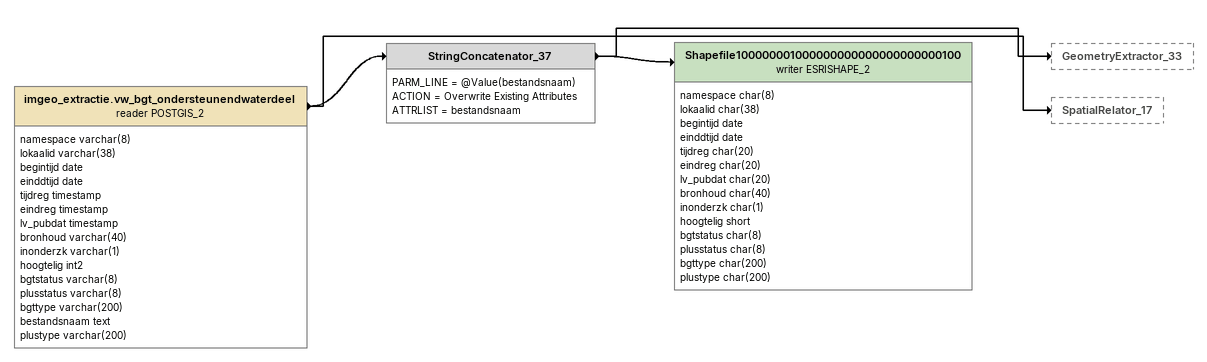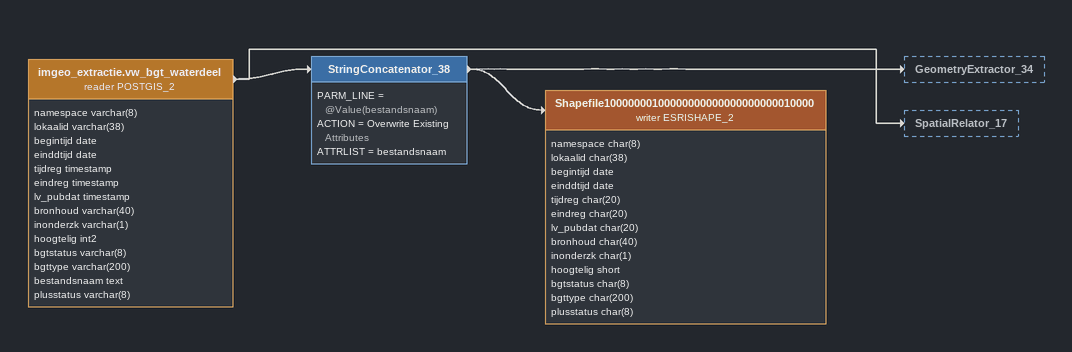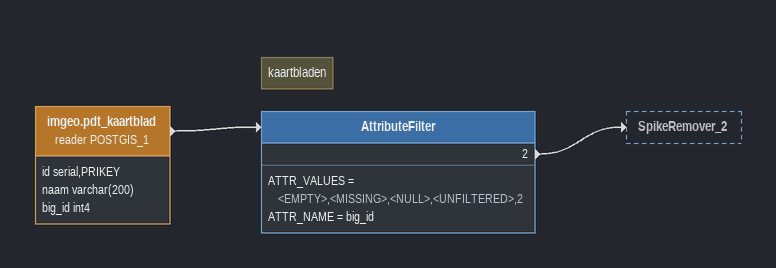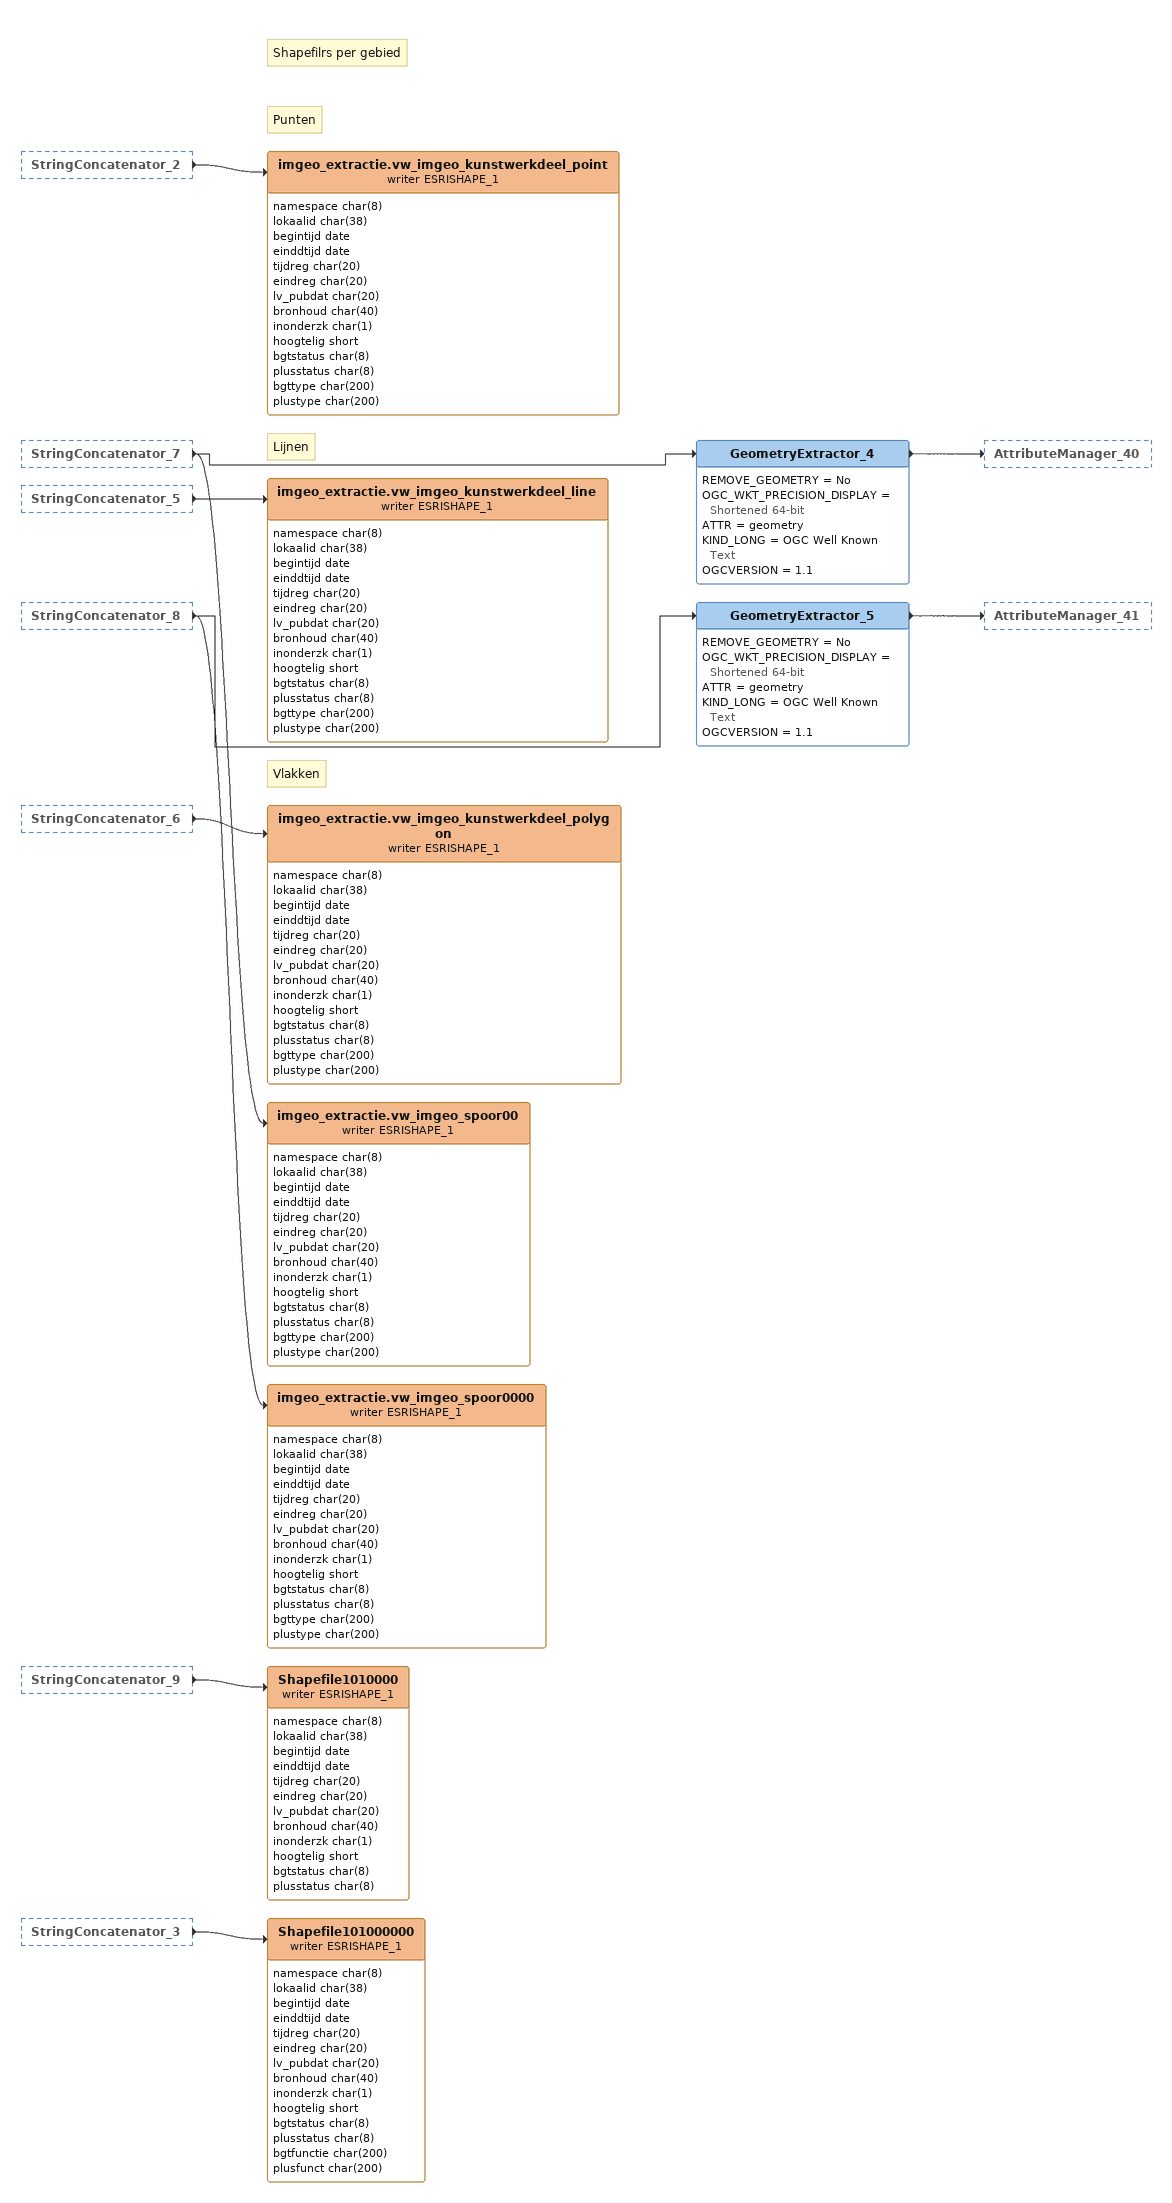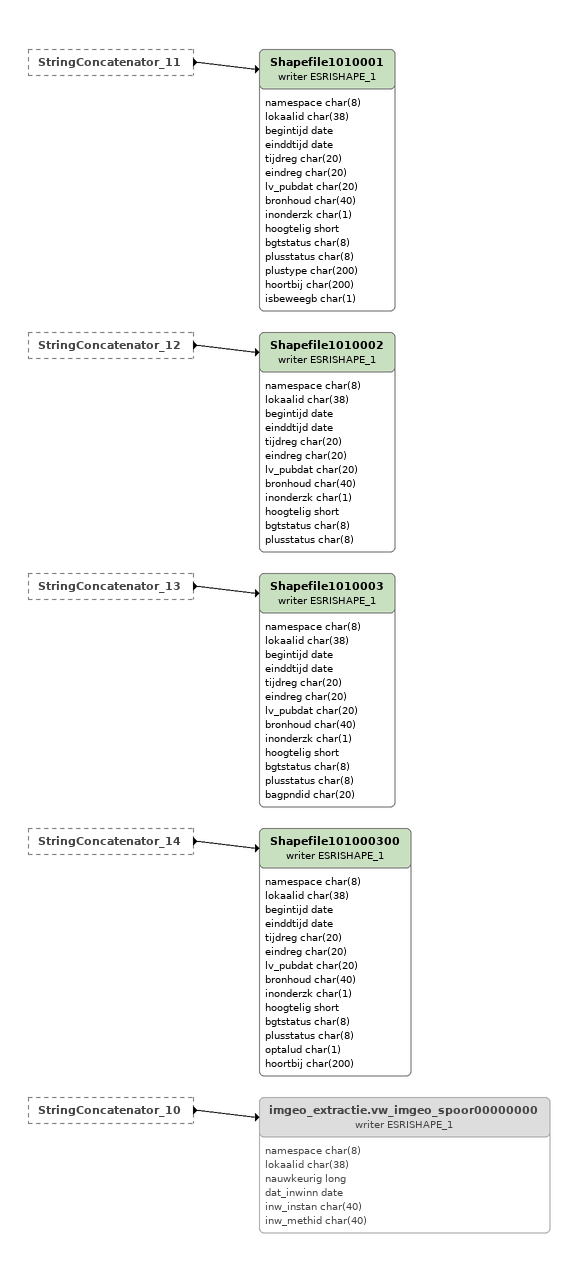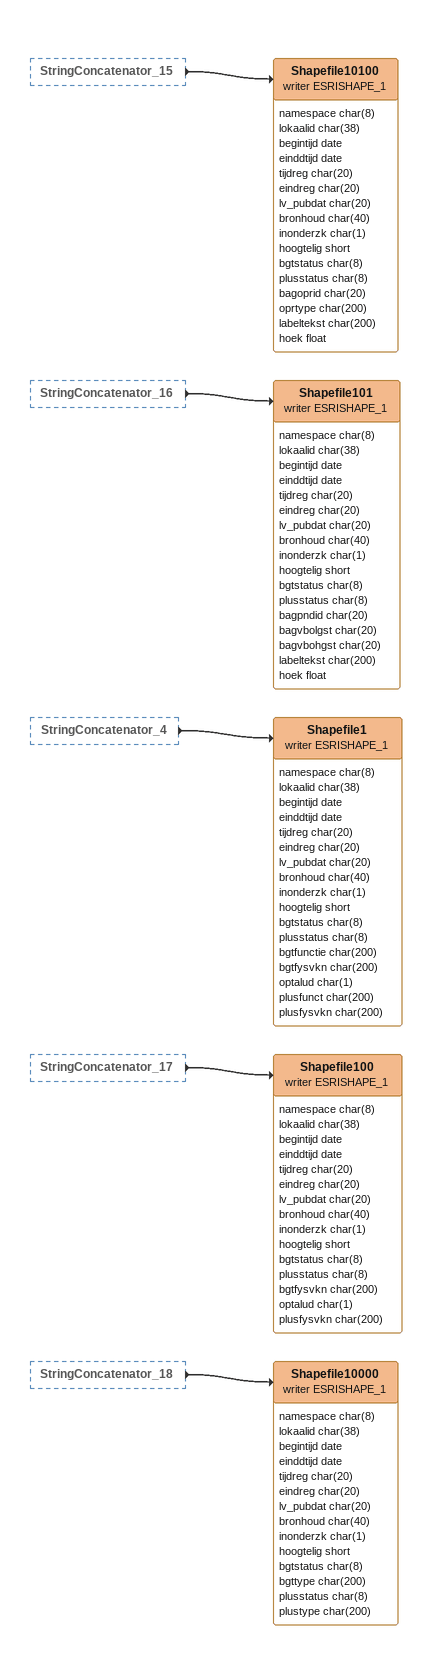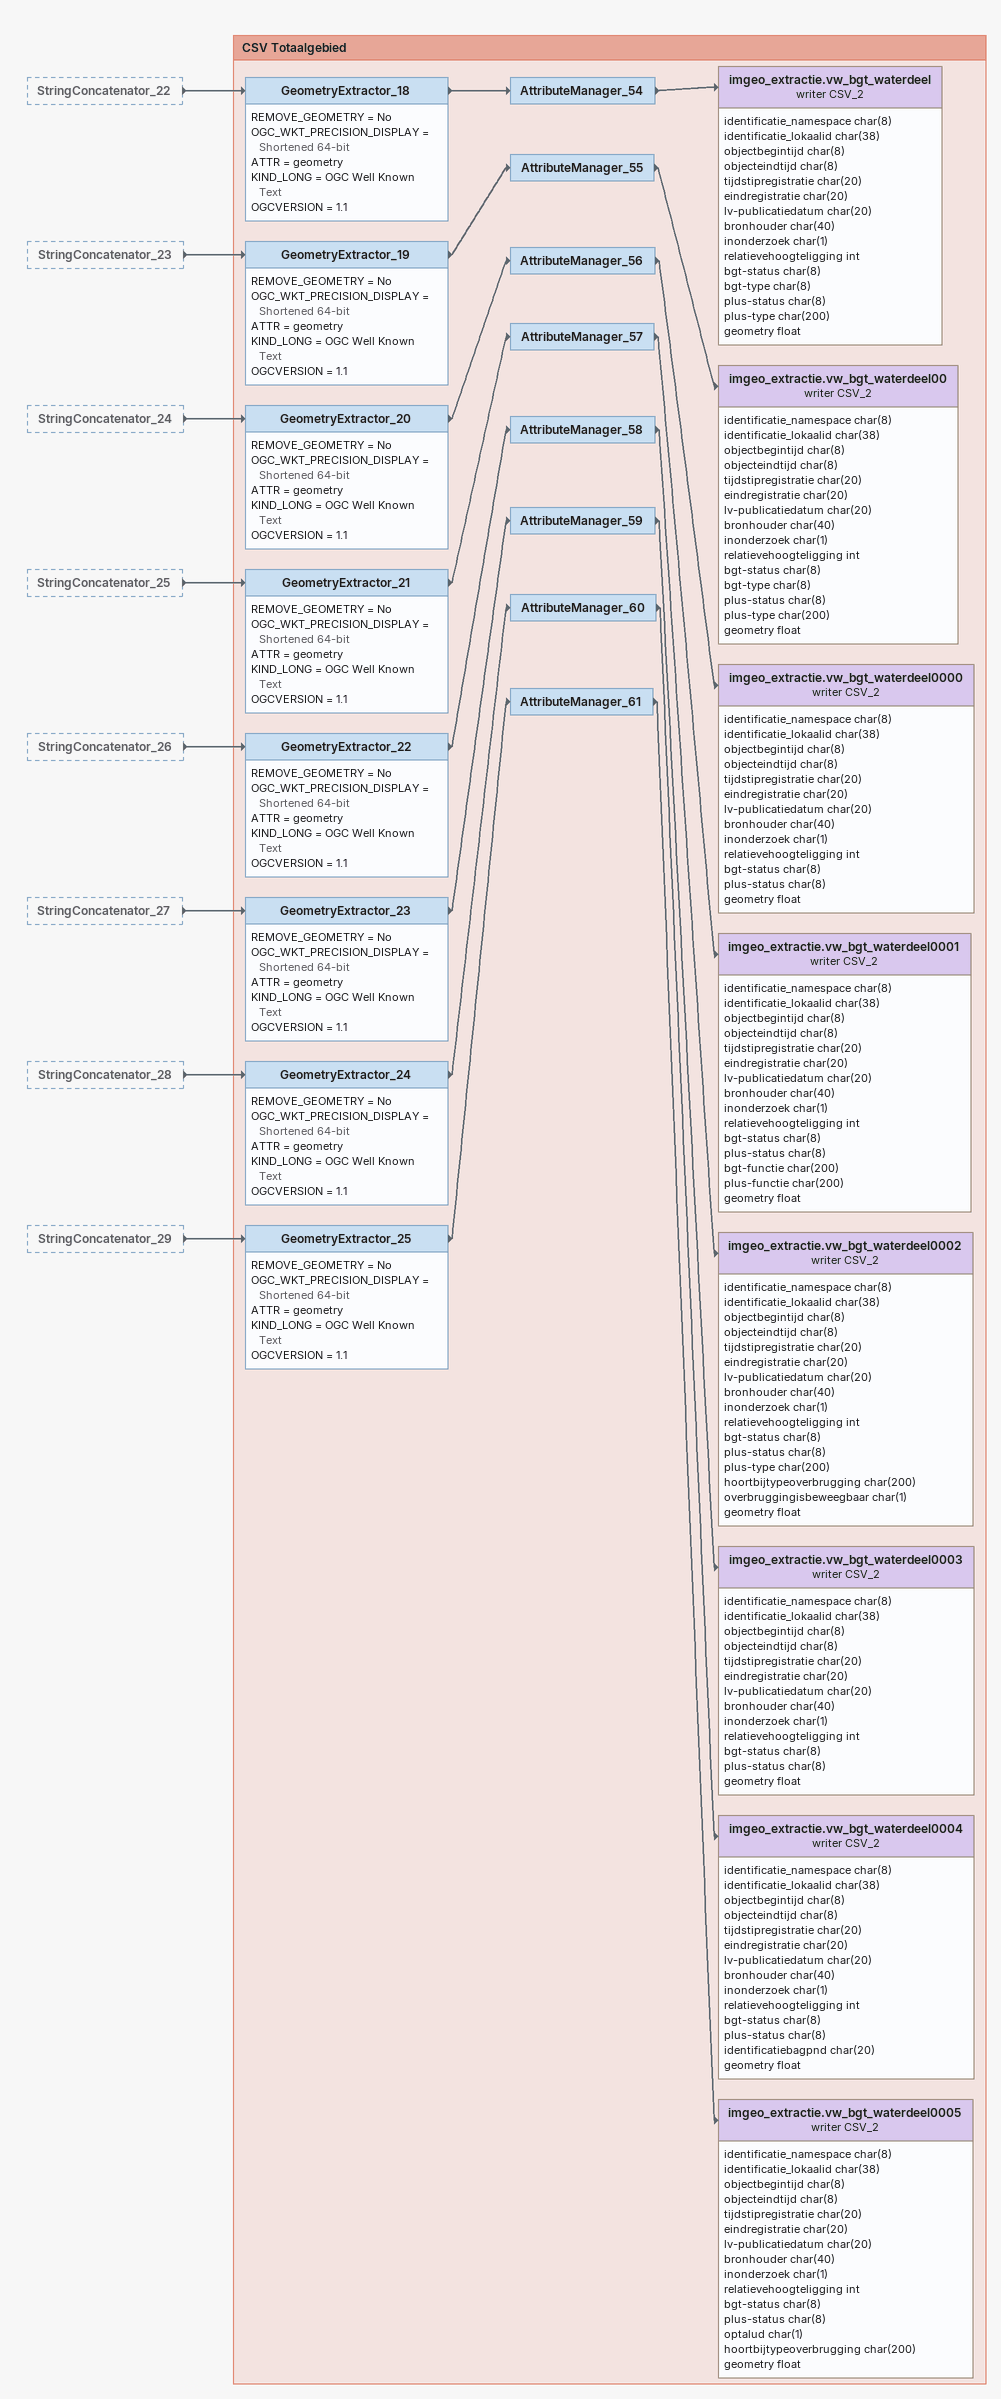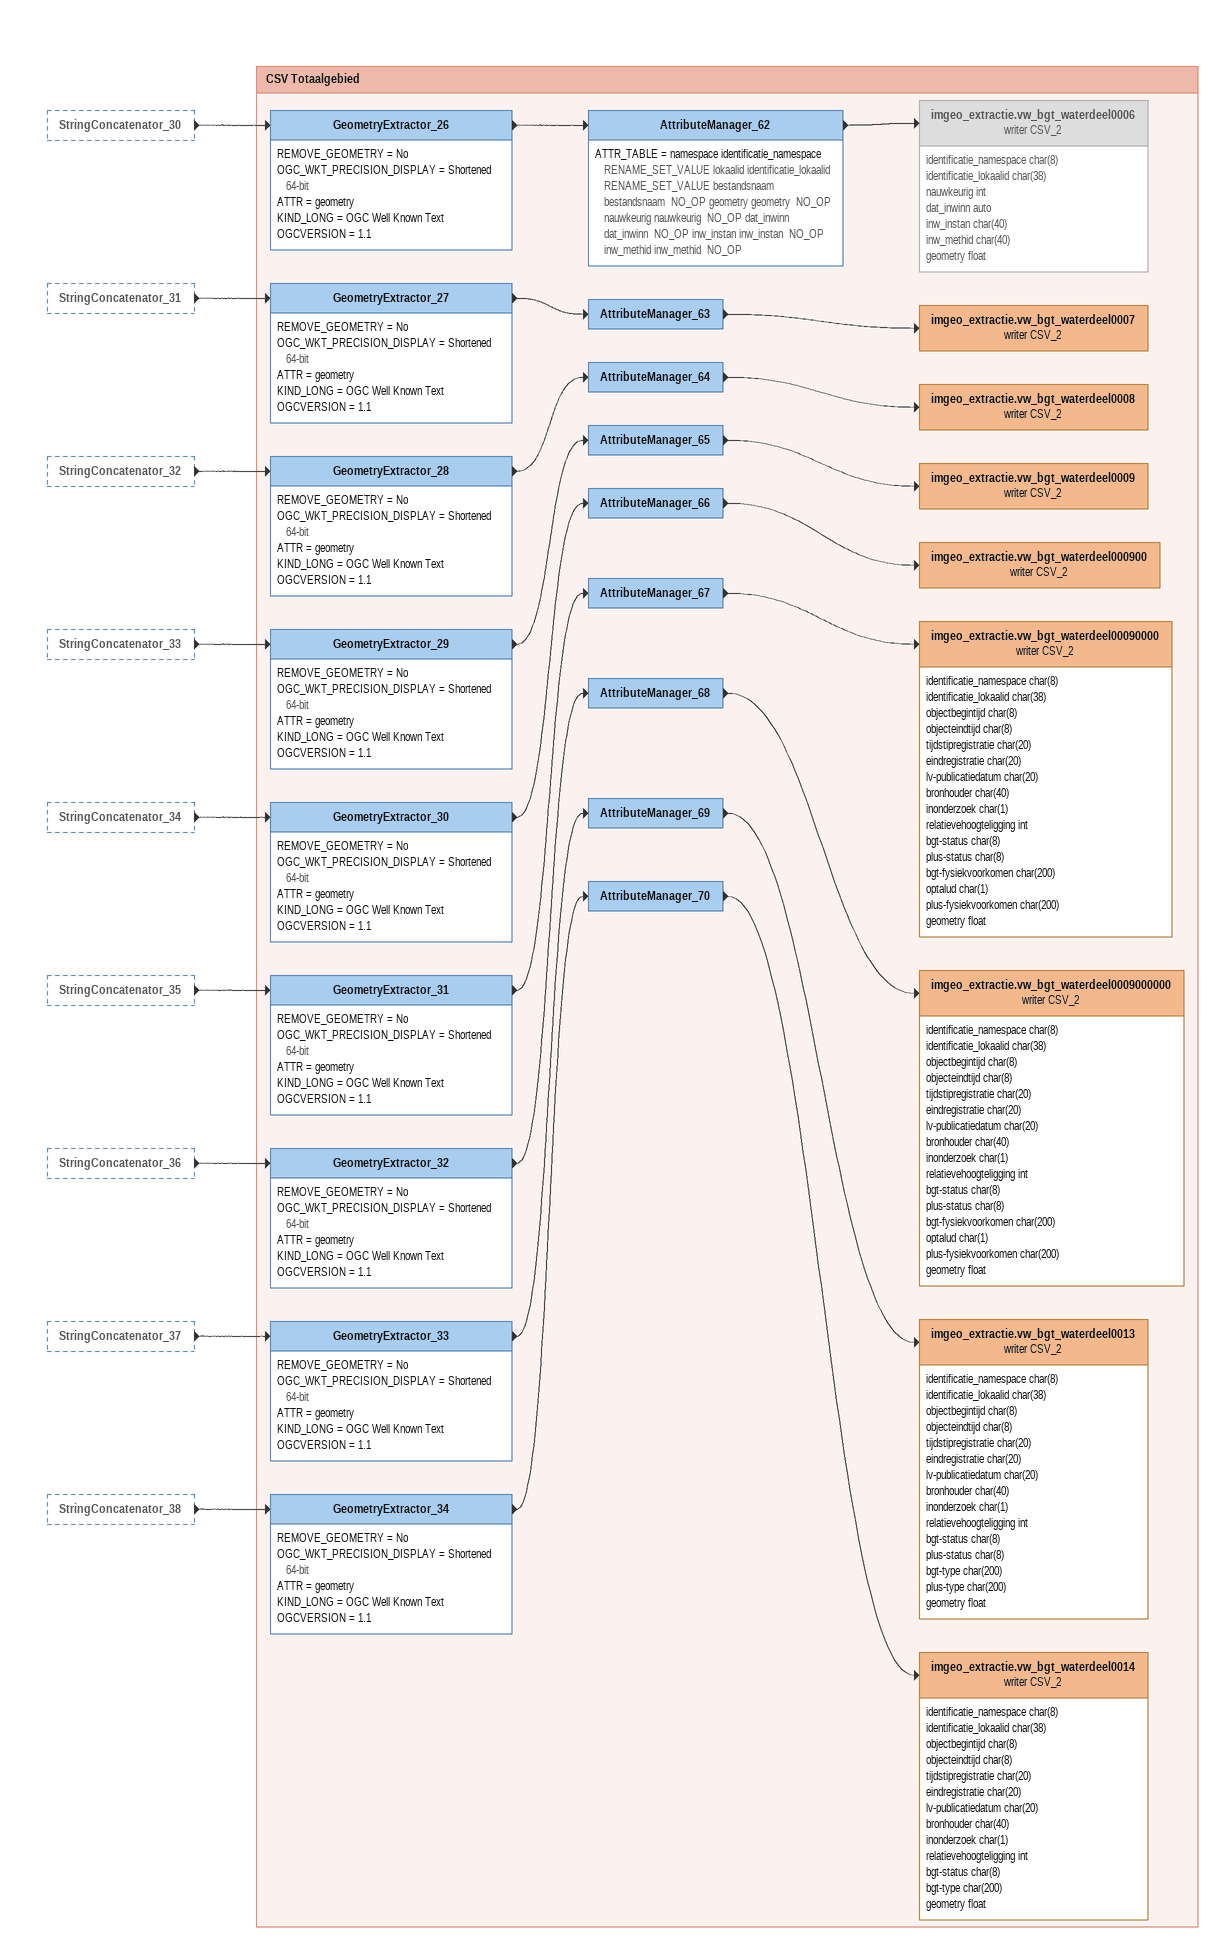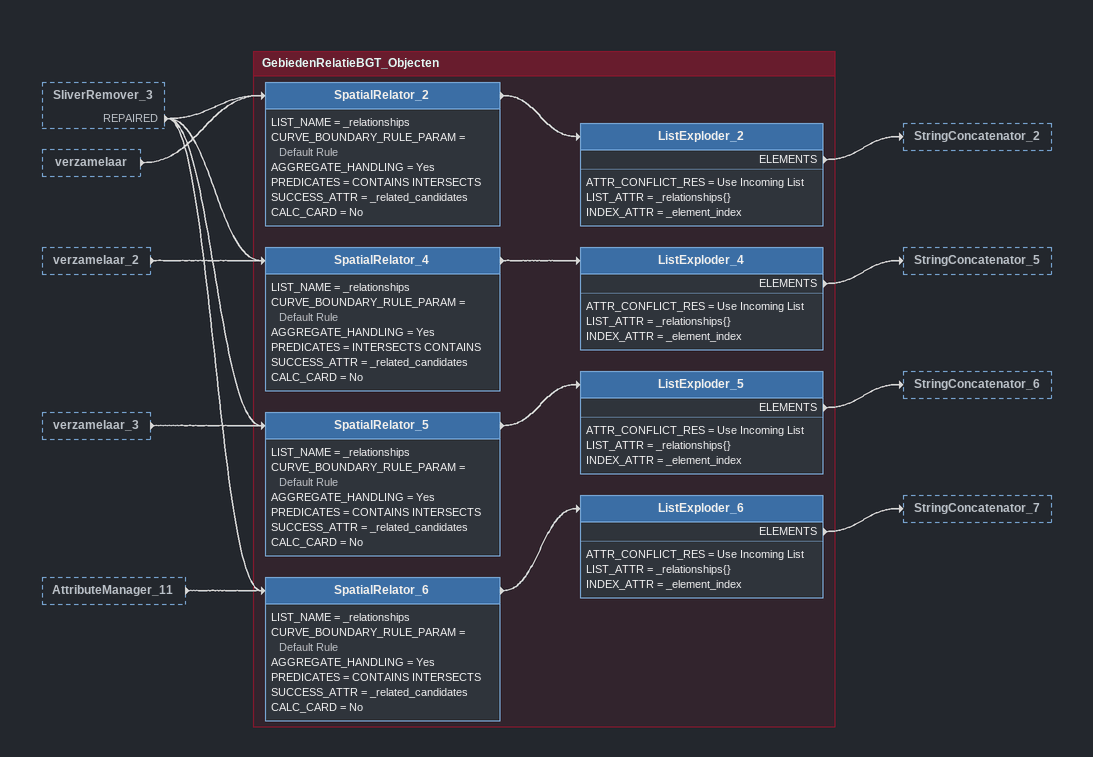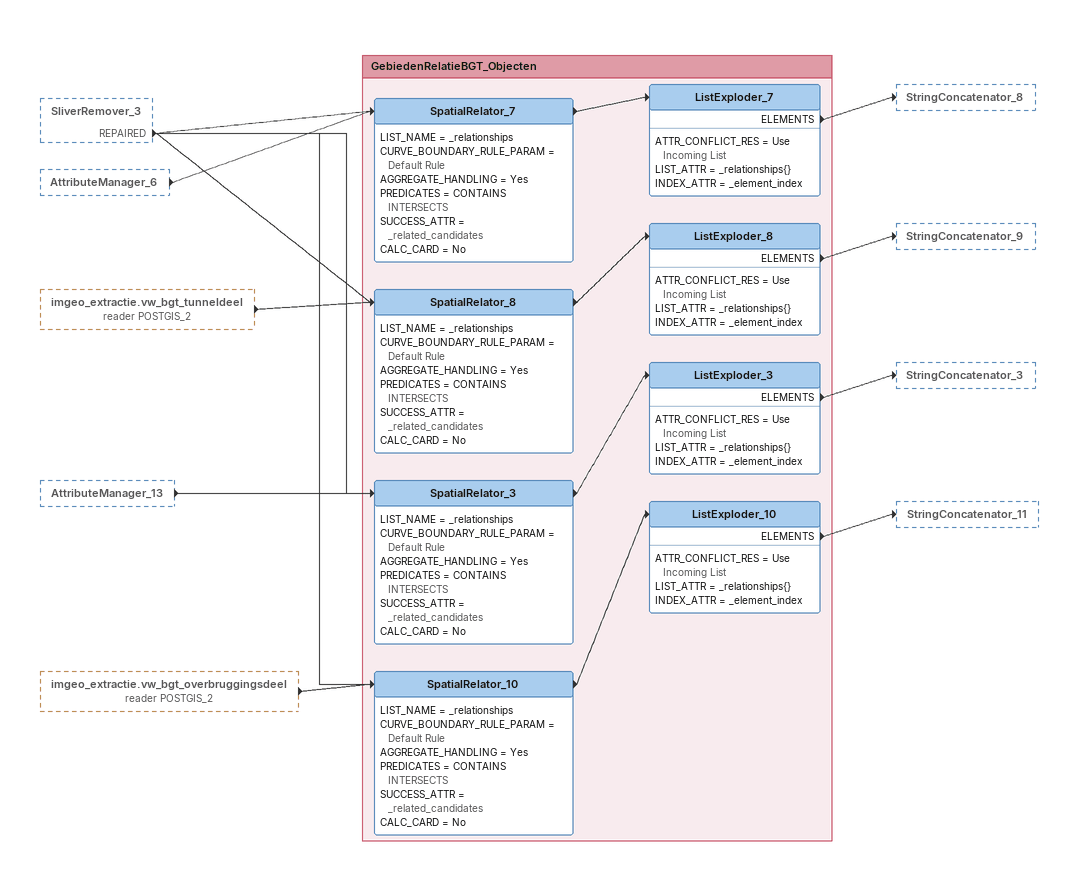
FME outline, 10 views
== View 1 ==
imgeo_extractie.vw_bgt_ondersteunendwaterdeel (reader POSTGIS_2)
    attributes: namespace varchar(8), lokaalid varchar(38), begintijd date, einddtijd date, tijdreg timestamp, eindreg timestamp, lv_pubdat timestamp, bronhoud varchar(40), inonderzk varchar(1), hoogtelig int2, bgtstatus varchar(8), plusstatus varchar(8), bgttype varchar(200), bestandsnaam text, plustype varchar(200)
    -> StringConcatenator_37
    -> SpatialRelator_17
StringConcatenator_37
    PARM_LINE = @Value(bestandsnaam)
    ACTION = Overwrite Existing Attributes
    ATTRLIST = bestandsnaam
    -> Shapefile100000001000000000000000000000100 (writer ESRISHAPE_2)
    -> GeometryExtractor_33
Shapefile100000001000000000000000000000100 (writer ESRISHAPE_2)
    attributes: namespace char(8), lokaalid char(38), begintijd date, einddtijd date, tijdreg char(20), eindreg char(20), lv_pubdat char(20), bronhoud char(40), inonderzk char(1), hoogtelig short, bgtstatus char(8), plusstatus char(8), bgttype char(200), plustype char(200)

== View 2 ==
imgeo_extractie.vw_bgt_waterdeel (reader POSTGIS_2)
    attributes: namespace varchar(8), lokaalid varchar(38), begintijd date, einddtijd date, tijdreg timestamp, eindreg timestamp, lv_pubdat timestamp, bronhoud varchar(40), inonderzk varchar(1), hoogtelig int2, bgtstatus varchar(8), bgttype varchar(200), bestandsnaam text, plusstatus varchar(8)
    -> StringConcatenator_38
    -> SpatialRelator_17
StringConcatenator_38
    PARM_LINE = @Value(bestandsnaam)
    ACTION = Overwrite Existing Attributes
    ATTRLIST = bestandsnaam
    -> Shapefile10000000100000000000000000000010000 (writer ESRISHAPE_2)
    -> GeometryExtractor_34
Shapefile10000000100000000000000000000010000 (writer ESRISHAPE_2)
    attributes: namespace char(8), lokaalid char(38), begintijd date, einddtijd date, tijdreg char(20), eindreg char(20), lv_pubdat char(20), bronhoud char(40), inonderzk char(1), hoogtelig short, bgtstatus char(8), bgttype char(200), plusstatus char(8)

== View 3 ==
imgeo.pdt_kaartblad (reader POSTGIS_1)
    attributes: id serial,PRIKEY, naam varchar(200), big_id int4
    -> AttributeFilter
Note: kaartbladen
AttributeFilter
    ATTR_VALUES = <EMPTY>,<MISSING>,<NULL>,<UNFILTERED>,2
    ATTR_NAME = big_id
    2 -> SpikeRemover_2

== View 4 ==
StringConcatenator_2 [outside]
    -> imgeo_extractie.vw_imgeo_kunstwerkdeel_point (writer ESRISHAPE_1)
StringConcatenator_7 [outside]
    -> imgeo_extractie.vw_imgeo_spoor00 (writer ESRISHAPE_1)
    -> GeometryExtractor_4
StringConcatenator_5 [outside]
    -> imgeo_extractie.vw_imgeo_kunstwerkdeel_line (writer ESRISHAPE_1)
StringConcatenator_8 [outside]
    -> imgeo_extractie.vw_imgeo_spoor0000 (writer ESRISHAPE_1)
    -> GeometryExtractor_5
StringConcatenator_6 [outside]
    -> imgeo_extractie.vw_imgeo_kunstwerkdeel_polygon (writer ESRISHAPE_1)
StringConcatenator_9 [outside]
    -> Shapefile1010000 (writer ESRISHAPE_1)
StringConcatenator_3 [outside]
    -> Shapefile101000000 (writer ESRISHAPE_1)
Note: Shapefilrs per gebied
Note: Punten
imgeo_extractie.vw_imgeo_kunstwerkdeel_point (writer ESRISHAPE_1)
    attributes: namespace char(8), lokaalid char(38), begintijd date, einddtijd date, tijdreg char(20), eindreg char(20), lv_pubdat char(20), bronhoud char(40), inonderzk char(1), hoogtelig short, bgtstatus char(8), plusstatus char(8), bgttype char(200), plustype char(200)
Note: Lijnen
imgeo_extractie.vw_imgeo_kunstwerkdeel_line (writer ESRISHAPE_1)
    attributes: namespace char(8), lokaalid char(38), begintijd date, einddtijd date, tijdreg char(20), eindreg char(20), lv_pubdat char(20), bronhoud char(40), inonderzk char(1), hoogtelig short, bgtstatus char(8), plusstatus char(8), bgttype char(200), plustype char(200)
Note: Vlakken
imgeo_extractie.vw_imgeo_kunstwerkdeel_polygon (writer ESRISHAPE_1)
    attributes: namespace char(8), lokaalid char(38), begintijd date, einddtijd date, tijdreg char(20), eindreg char(20), lv_pubdat char(20), bronhoud char(40), inonderzk char(1), hoogtelig short, bgtstatus char(8), plusstatus char(8), bgttype char(200), plustype char(200)
GeometryExtractor_4
    REMOVE_GEOMETRY = No
    OGC_WKT_PRECISION_DISPLAY = Shortened 64-bit
    ATTR = geometry
    KIND_LONG = OGC Well Known Text
    OGCVERSION = 1.1
    -> AttributeManager_40
imgeo_extractie.vw_imgeo_spoor00 (writer ESRISHAPE_1)
    attributes: namespace char(8), lokaalid char(38), begintijd date, einddtijd date, tijdreg char(20), eindreg char(20), lv_pubdat char(20), bronhoud char(40), inonderzk char(1), hoogtelig short, bgtstatus char(8), plusstatus char(8), bgttype char(200), plustype char(200)
GeometryExtractor_5
    REMOVE_GEOMETRY = No
    OGC_WKT_PRECISION_DISPLAY = Shortened 64-bit
    ATTR = geometry
    KIND_LONG = OGC Well Known Text
    OGCVERSION = 1.1
    -> AttributeManager_41
imgeo_extractie.vw_imgeo_spoor0000 (writer ESRISHAPE_1)
    attributes: namespace char(8), lokaalid char(38), begintijd date, einddtijd date, tijdreg char(20), eindreg char(20), lv_pubdat char(20), bronhoud char(40), inonderzk char(1), hoogtelig short, bgtstatus char(8), plusstatus char(8), bgttype char(200), plustype char(200)
Shapefile1010000 (writer ESRISHAPE_1)
    attributes: namespace char(8), lokaalid char(38), begintijd date, einddtijd date, tijdreg char(20), eindreg char(20), lv_pubdat char(20), bronhoud char(40), inonderzk char(1), hoogtelig short, bgtstatus char(8), plusstatus char(8)
Shapefile101000000 (writer ESRISHAPE_1)
    attributes: namespace char(8), lokaalid char(38), begintijd date, einddtijd date, tijdreg char(20), eindreg char(20), lv_pubdat char(20), bronhoud char(40), inonderzk char(1), hoogtelig short, bgtstatus char(8), plusstatus char(8), bgtfunctie char(200), plusfunct char(200)

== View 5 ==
StringConcatenator_11 [outside]
    -> Shapefile1010001 (writer ESRISHAPE_1)
StringConcatenator_12 [outside]
    -> Shapefile1010002 (writer ESRISHAPE_1)
StringConcatenator_13 [outside]
    -> Shapefile1010003 (writer ESRISHAPE_1)
StringConcatenator_14 [outside]
    -> Shapefile101000300 (writer ESRISHAPE_1)
StringConcatenator_10 [outside]
    -> imgeo_extractie.vw_imgeo_spoor00000000 (writer ESRISHAPE_1)
Shapefile1010001 (writer ESRISHAPE_1)
    attributes: namespace char(8), lokaalid char(38), begintijd date, einddtijd date, tijdreg char(20), eindreg char(20), lv_pubdat char(20), bronhoud char(40), inonderzk char(1), hoogtelig short, bgtstatus char(8), plusstatus char(8), plustype char(200), hoortbij char(200), isbeweegb char(1)
Shapefile1010002 (writer ESRISHAPE_1)
    attributes: namespace char(8), lokaalid char(38), begintijd date, einddtijd date, tijdreg char(20), eindreg char(20), lv_pubdat char(20), bronhoud char(40), inonderzk char(1), hoogtelig short, bgtstatus char(8), plusstatus char(8)
Shapefile1010003 (writer ESRISHAPE_1)
    attributes: namespace char(8), lokaalid char(38), begintijd date, einddtijd date, tijdreg char(20), eindreg char(20), lv_pubdat char(20), bronhoud char(40), inonderzk char(1), hoogtelig short, bgtstatus char(8), plusstatus char(8), bagpndid char(20)
Shapefile101000300 (writer ESRISHAPE_1)
    attributes: namespace char(8), lokaalid char(38), begintijd date, einddtijd date, tijdreg char(20), eindreg char(20), lv_pubdat char(20), bronhoud char(40), inonderzk char(1), hoogtelig short, bgtstatus char(8), plusstatus char(8), optalud char(1), hoortbij char(200)
imgeo_extractie.vw_imgeo_spoor00000000 (writer ESRISHAPE_1) [off]
    attributes: namespace char(8), lokaalid char(38), nauwkeurig long, dat_inwinn date, inw_instan char(40), inw_methid char(40)

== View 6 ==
StringConcatenator_15 [outside]
    -> Shapefile10100 (writer ESRISHAPE_1)
StringConcatenator_16 [outside]
    -> Shapefile101 (writer ESRISHAPE_1)
StringConcatenator_4 [outside]
    -> Shapefile1 (writer ESRISHAPE_1)
StringConcatenator_17 [outside]
    -> Shapefile100 (writer ESRISHAPE_1)
StringConcatenator_18 [outside]
    -> Shapefile10000 (writer ESRISHAPE_1)
Shapefile10100 (writer ESRISHAPE_1)
    attributes: namespace char(8), lokaalid char(38), begintijd date, einddtijd date, tijdreg char(20), eindreg char(20), lv_pubdat char(20), bronhoud char(40), inonderzk char(1), hoogtelig short, bgtstatus char(8), plusstatus char(8), bagoprid char(20), oprtype char(200), labeltekst char(200), hoek float
Shapefile101 (writer ESRISHAPE_1)
    attributes: namespace char(8), lokaalid char(38), begintijd date, einddtijd date, tijdreg char(20), eindreg char(20), lv_pubdat char(20), bronhoud char(40), inonderzk char(1), hoogtelig short, bgtstatus char(8), plusstatus char(8), bagpndid char(20), bagvbolgst char(20), bagvbohgst char(20), labeltekst char(200), hoek float
Shapefile1 (writer ESRISHAPE_1)
    attributes: namespace char(8), lokaalid char(38), begintijd date, einddtijd date, tijdreg char(20), eindreg char(20), lv_pubdat char(20), bronhoud char(40), inonderzk char(1), hoogtelig short, bgtstatus char(8), plusstatus char(8), bgtfunctie char(200), bgtfysvkn char(200), optalud char(1), plusfunct char(200), plusfysvkn char(200)
Shapefile100 (writer ESRISHAPE_1)
    attributes: namespace char(8), lokaalid char(38), begintijd date, einddtijd date, tijdreg char(20), eindreg char(20), lv_pubdat char(20), bronhoud char(40), inonderzk char(1), hoogtelig short, bgtstatus char(8), plusstatus char(8), bgtfysvkn char(200), optalud char(1), plusfysvkn char(200)
Shapefile10000 (writer ESRISHAPE_1)
    attributes: namespace char(8), lokaalid char(38), begintijd date, einddtijd date, tijdreg char(20), eindreg char(20), lv_pubdat char(20), bronhoud char(40), inonderzk char(1), hoogtelig short, bgtstatus char(8), bgttype char(200), plusstatus char(8), plustype char(200)

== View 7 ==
StringConcatenator_22 [outside]
    -> GeometryExtractor_18
StringConcatenator_23 [outside]
    -> GeometryExtractor_19
StringConcatenator_24 [outside]
    -> GeometryExtractor_20
StringConcatenator_25 [outside]
    -> GeometryExtractor_21
StringConcatenator_26 [outside]
    -> GeometryExtractor_22
StringConcatenator_27 [outside]
    -> GeometryExtractor_23
StringConcatenator_28 [outside]
    -> GeometryExtractor_24
StringConcatenator_29 [outside]
    -> GeometryExtractor_25

Bookmark: CSV Totaalgebied
GeometryExtractor_18
    REMOVE_GEOMETRY = No
    OGC_WKT_PRECISION_DISPLAY = Shortened 64-bit
    ATTR = geometry
    KIND_LONG = OGC Well Known Text
    OGCVERSION = 1.1
    -> AttributeManager_54
AttributeManager_54
    -> imgeo_extractie.vw_bgt_waterdeel (writer CSV_2)
imgeo_extractie.vw_bgt_waterdeel (writer CSV_2)
    attributes: identificatie_namespace char(8), identificatie_lokaalid char(38), objectbegintijd char(8), objecteindtijd char(8), tijdstipregistratie char(20), eindregistratie char(20), lv-publicatiedatum char(20), bronhouder char(40), inonderzoek char(1), relatievehoogteligging int, bgt-status char(8), bgt-type char(8), plus-status char(8), plus-type char(200), geometry float
GeometryExtractor_19
    REMOVE_GEOMETRY = No
    OGC_WKT_PRECISION_DISPLAY = Shortened 64-bit
    ATTR = geometry
    KIND_LONG = OGC Well Known Text
    OGCVERSION = 1.1
    -> AttributeManager_55
AttributeManager_55
    -> imgeo_extractie.vw_bgt_waterdeel00 (writer CSV_2)
imgeo_extractie.vw_bgt_waterdeel00 (writer CSV_2)
    attributes: identificatie_namespace char(8), identificatie_lokaalid char(38), objectbegintijd char(8), objecteindtijd char(8), tijdstipregistratie char(20), eindregistratie char(20), lv-publicatiedatum char(20), bronhouder char(40), inonderzoek char(1), relatievehoogteligging int, bgt-status char(8), bgt-type char(8), plus-status char(8), plus-type char(200), geometry float
GeometryExtractor_20
    REMOVE_GEOMETRY = No
    OGC_WKT_PRECISION_DISPLAY = Shortened 64-bit
    ATTR = geometry
    KIND_LONG = OGC Well Known Text
    OGCVERSION = 1.1
    -> AttributeManager_56
AttributeManager_56
    -> imgeo_extractie.vw_bgt_waterdeel0000 (writer CSV_2)
imgeo_extractie.vw_bgt_waterdeel0000 (writer CSV_2)
    attributes: identificatie_namespace char(8), identificatie_lokaalid char(38), objectbegintijd char(8), objecteindtijd char(8), tijdstipregistratie char(20), eindregistratie char(20), lv-publicatiedatum char(20), bronhouder char(40), inonderzoek char(1), relatievehoogteligging int, bgt-status char(8), plus-status char(8), geometry float
GeometryExtractor_21
    REMOVE_GEOMETRY = No
    OGC_WKT_PRECISION_DISPLAY = Shortened 64-bit
    ATTR = geometry
    KIND_LONG = OGC Well Known Text
    OGCVERSION = 1.1
    -> AttributeManager_57
AttributeManager_57
    -> imgeo_extractie.vw_bgt_waterdeel0001 (writer CSV_2)
imgeo_extractie.vw_bgt_waterdeel0001 (writer CSV_2)
    attributes: identificatie_namespace char(8), identificatie_lokaalid char(38), objectbegintijd char(8), objecteindtijd char(8), tijdstipregistratie char(20), eindregistratie char(20), lv-publicatiedatum char(20), bronhouder char(40), inonderzoek char(1), relatievehoogteligging int, bgt-status char(8), plus-status char(8), bgt-functie char(200), plus-functie char(200), geometry float
GeometryExtractor_22
    REMOVE_GEOMETRY = No
    OGC_WKT_PRECISION_DISPLAY = Shortened 64-bit
    ATTR = geometry
    KIND_LONG = OGC Well Known Text
    OGCVERSION = 1.1
    -> AttributeManager_58
AttributeManager_58
    -> imgeo_extractie.vw_bgt_waterdeel0002 (writer CSV_2)
imgeo_extractie.vw_bgt_waterdeel0002 (writer CSV_2)
    attributes: identificatie_namespace char(8), identificatie_lokaalid char(38), objectbegintijd char(8), objecteindtijd char(8), tijdstipregistratie char(20), eindregistratie char(20), lv-publicatiedatum char(20), bronhouder char(40), inonderzoek char(1), relatievehoogteligging int, bgt-status char(8), plus-status char(8), plus-type char(200), hoortbijtypeoverbrugging char(200), overbruggingisbeweegbaar char(1), geometry float
GeometryExtractor_23
    REMOVE_GEOMETRY = No
    OGC_WKT_PRECISION_DISPLAY = Shortened 64-bit
    ATTR = geometry
    KIND_LONG = OGC Well Known Text
    OGCVERSION = 1.1
    -> AttributeManager_59
AttributeManager_59
    -> imgeo_extractie.vw_bgt_waterdeel0003 (writer CSV_2)
imgeo_extractie.vw_bgt_waterdeel0003 (writer CSV_2)
    attributes: identificatie_namespace char(8), identificatie_lokaalid char(38), objectbegintijd char(8), objecteindtijd char(8), tijdstipregistratie char(20), eindregistratie char(20), lv-publicatiedatum char(20), bronhouder char(40), inonderzoek char(1), relatievehoogteligging int, bgt-status char(8), plus-status char(8), geometry float
GeometryExtractor_24
    REMOVE_GEOMETRY = No
    OGC_WKT_PRECISION_DISPLAY = Shortened 64-bit
    ATTR = geometry
    KIND_LONG = OGC Well Known Text
    OGCVERSION = 1.1
    -> AttributeManager_60
AttributeManager_60
    -> imgeo_extractie.vw_bgt_waterdeel0004 (writer CSV_2)
imgeo_extractie.vw_bgt_waterdeel0004 (writer CSV_2)
    attributes: identificatie_namespace char(8), identificatie_lokaalid char(38), objectbegintijd char(8), objecteindtijd char(8), tijdstipregistratie char(20), eindregistratie char(20), lv-publicatiedatum char(20), bronhouder char(40), inonderzoek char(1), relatievehoogteligging int, bgt-status char(8), plus-status char(8), identificatiebagpnd char(20), geometry float
GeometryExtractor_25
    REMOVE_GEOMETRY = No
    OGC_WKT_PRECISION_DISPLAY = Shortened 64-bit
    ATTR = geometry
    KIND_LONG = OGC Well Known Text
    OGCVERSION = 1.1
    -> AttributeManager_61
AttributeManager_61
    -> imgeo_extractie.vw_bgt_waterdeel0005 (writer CSV_2)
imgeo_extractie.vw_bgt_waterdeel0005 (writer CSV_2)
    attributes: identificatie_namespace char(8), identificatie_lokaalid char(38), objectbegintijd char(8), objecteindtijd char(8), tijdstipregistratie char(20), eindregistratie char(20), lv-publicatiedatum char(20), bronhouder char(40), inonderzoek char(1), relatievehoogteligging int, bgt-status char(8), plus-status char(8), optalud char(1), hoortbijtypeoverbrugging char(200), geometry float

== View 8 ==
StringConcatenator_30 [outside]
    -> GeometryExtractor_26
StringConcatenator_31 [outside]
    -> GeometryExtractor_27
StringConcatenator_32 [outside]
    -> GeometryExtractor_28
StringConcatenator_33 [outside]
    -> GeometryExtractor_29
StringConcatenator_34 [outside]
    -> GeometryExtractor_30
StringConcatenator_35 [outside]
    -> GeometryExtractor_31
StringConcatenator_36 [outside]
    -> GeometryExtractor_32
StringConcatenator_37 [outside]
    -> GeometryExtractor_33
StringConcatenator_38 [outside]
    -> GeometryExtractor_34

Bookmark: CSV Totaalgebied
GeometryExtractor_26
    REMOVE_GEOMETRY = No
    OGC_WKT_PRECISION_DISPLAY = Shortened 64-bit
    ATTR = geometry
    KIND_LONG = OGC Well Known Text
    OGCVERSION = 1.1
    -> AttributeManager_62
AttributeManager_62
    ATTR_TABLE = namespace identificatie_namespace  RENAME_SET_VALUE lokaalid identificatie_lokaalid  RENAME_SET_VALUE bestandsnaam bestandsnaam  NO_OP geometry geometry  NO_OP nauwkeurig nauwkeurig  NO_OP dat_inwinn dat_inwinn  NO_OP inw_instan inw_instan  NO_OP inw_methid inw_methid  NO_OP
    -> imgeo_extractie.vw_bgt_waterdeel0006 (writer CSV_2)
imgeo_extractie.vw_bgt_waterdeel0006 (writer CSV_2) [off]
    attributes: identificatie_namespace char(8), identificatie_lokaalid char(38), nauwkeurig int, dat_inwinn auto, inw_instan char(40), inw_methid char(40), geometry float
GeometryExtractor_27
    REMOVE_GEOMETRY = No
    OGC_WKT_PRECISION_DISPLAY = Shortened 64-bit
    ATTR = geometry
    KIND_LONG = OGC Well Known Text
    OGCVERSION = 1.1
    -> AttributeManager_63
AttributeManager_63
    -> imgeo_extractie.vw_bgt_waterdeel0007 (writer CSV_2)
imgeo_extractie.vw_bgt_waterdeel0007 (writer CSV_2)
GeometryExtractor_28
    REMOVE_GEOMETRY = No
    OGC_WKT_PRECISION_DISPLAY = Shortened 64-bit
    ATTR = geometry
    KIND_LONG = OGC Well Known Text
    OGCVERSION = 1.1
    -> AttributeManager_64
AttributeManager_64
    -> imgeo_extractie.vw_bgt_waterdeel0008 (writer CSV_2)
imgeo_extractie.vw_bgt_waterdeel0008 (writer CSV_2)
GeometryExtractor_29
    REMOVE_GEOMETRY = No
    OGC_WKT_PRECISION_DISPLAY = Shortened 64-bit
    ATTR = geometry
    KIND_LONG = OGC Well Known Text
    OGCVERSION = 1.1
    -> AttributeManager_65
AttributeManager_65
    -> imgeo_extractie.vw_bgt_waterdeel0009 (writer CSV_2)
imgeo_extractie.vw_bgt_waterdeel0009 (writer CSV_2)
GeometryExtractor_30
    REMOVE_GEOMETRY = No
    OGC_WKT_PRECISION_DISPLAY = Shortened 64-bit
    ATTR = geometry
    KIND_LONG = OGC Well Known Text
    OGCVERSION = 1.1
    -> AttributeManager_66
AttributeManager_66
    -> imgeo_extractie.vw_bgt_waterdeel000900 (writer CSV_2)
imgeo_extractie.vw_bgt_waterdeel000900 (writer CSV_2)
GeometryExtractor_31
    REMOVE_GEOMETRY = No
    OGC_WKT_PRECISION_DISPLAY = Shortened 64-bit
    ATTR = geometry
    KIND_LONG = OGC Well Known Text
    OGCVERSION = 1.1
    -> AttributeManager_67
AttributeManager_67
    -> imgeo_extractie.vw_bgt_waterdeel00090000 (writer CSV_2)
imgeo_extractie.vw_bgt_waterdeel00090000 (writer CSV_2)
    attributes: identificatie_namespace char(8), identificatie_lokaalid char(38), objectbegintijd char(8), objecteindtijd char(8), tijdstipregistratie char(20), eindregistratie char(20), lv-publicatiedatum char(20), bronhouder char(40), inonderzoek char(1), relatievehoogteligging int, bgt-status char(8), plus-status char(8), bgt-fysiekvoorkomen char(200), optalud char(1), plus-fysiekvoorkomen char(200), geometry float
GeometryExtractor_32
    REMOVE_GEOMETRY = No
    OGC_WKT_PRECISION_DISPLAY = Shortened 64-bit
    ATTR = geometry
    KIND_LONG = OGC Well Known Text
    OGCVERSION = 1.1
    -> AttributeManager_68
AttributeManager_68
    -> imgeo_extractie.vw_bgt_waterdeel0009000000 (writer CSV_2)
imgeo_extractie.vw_bgt_waterdeel0009000000 (writer CSV_2)
    attributes: identificatie_namespace char(8), identificatie_lokaalid char(38), objectbegintijd char(8), objecteindtijd char(8), tijdstipregistratie char(20), eindregistratie char(20), lv-publicatiedatum char(20), bronhouder char(40), inonderzoek char(1), relatievehoogteligging int, bgt-status char(8), plus-status char(8), bgt-fysiekvoorkomen char(200), optalud char(1), plus-fysiekvoorkomen char(200), geometry float
GeometryExtractor_33
    REMOVE_GEOMETRY = No
    OGC_WKT_PRECISION_DISPLAY = Shortened 64-bit
    ATTR = geometry
    KIND_LONG = OGC Well Known Text
    OGCVERSION = 1.1
    -> AttributeManager_69
AttributeManager_69
    -> imgeo_extractie.vw_bgt_waterdeel0013 (writer CSV_2)
imgeo_extractie.vw_bgt_waterdeel0013 (writer CSV_2)
    attributes: identificatie_namespace char(8), identificatie_lokaalid char(38), objectbegintijd char(8), objecteindtijd char(8), tijdstipregistratie char(20), eindregistratie char(20), lv-publicatiedatum char(20), bronhouder char(40), inonderzoek char(1), relatievehoogteligging int, bgt-status char(8), plus-status char(8), bgt-type char(200), plus-type char(200), geometry float
GeometryExtractor_34
    REMOVE_GEOMETRY = No
    OGC_WKT_PRECISION_DISPLAY = Shortened 64-bit
    ATTR = geometry
    KIND_LONG = OGC Well Known Text
    OGCVERSION = 1.1
    -> AttributeManager_70
AttributeManager_70
    -> imgeo_extractie.vw_bgt_waterdeel0014 (writer CSV_2)
imgeo_extractie.vw_bgt_waterdeel0014 (writer CSV_2)
    attributes: identificatie_namespace char(8), identificatie_lokaalid char(38), objectbegintijd char(8), objecteindtijd char(8), tijdstipregistratie char(20), eindregistratie char(20), lv-publicatiedatum char(20), bronhouder char(40), inonderzoek char(1), relatievehoogteligging int, bgt-status char(8), bgt-type char(200), geometry float

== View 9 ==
SliverRemover_3 [outside]
    REPAIRED -> SpatialRelator_2
    REPAIRED -> SpatialRelator_4
    REPAIRED -> SpatialRelator_5
    REPAIRED -> SpatialRelator_6
verzamelaar [outside]
    -> SpatialRelator_2
verzamelaar_2 [outside]
    -> SpatialRelator_4
verzamelaar_3 [outside]
    -> SpatialRelator_5
AttributeManager_11 [outside]
    -> SpatialRelator_6

Bookmark: GebiedenRelatieBGT_Objecten
SpatialRelator_2
    LIST_NAME = _relationships
    CURVE_BOUNDARY_RULE_PARAM = Default Rule
    AGGREGATE_HANDLING = Yes
    PREDICATES = CONTAINS INTERSECTS
    SUCCESS_ATTR = _related_candidates
    CALC_CARD = No
    -> ListExploder_2
ListExploder_2
    ATTR_CONFLICT_RES = Use Incoming List
    LIST_ATTR = _relationships{}
    INDEX_ATTR = _element_index
    ELEMENTS -> StringConcatenator_2
SpatialRelator_4
    LIST_NAME = _relationships
    CURVE_BOUNDARY_RULE_PARAM = Default Rule
    AGGREGATE_HANDLING = Yes
    PREDICATES = INTERSECTS CONTAINS
    SUCCESS_ATTR = _related_candidates
    CALC_CARD = No
    -> ListExploder_4
ListExploder_4
    ATTR_CONFLICT_RES = Use Incoming List
    LIST_ATTR = _relationships{}
    INDEX_ATTR = _element_index
    ELEMENTS -> StringConcatenator_5
SpatialRelator_5
    LIST_NAME = _relationships
    CURVE_BOUNDARY_RULE_PARAM = Default Rule
    AGGREGATE_HANDLING = Yes
    PREDICATES = CONTAINS INTERSECTS
    SUCCESS_ATTR = _related_candidates
    CALC_CARD = No
    -> ListExploder_5
ListExploder_5
    ATTR_CONFLICT_RES = Use Incoming List
    LIST_ATTR = _relationships{}
    INDEX_ATTR = _element_index
    ELEMENTS -> StringConcatenator_6
SpatialRelator_6
    LIST_NAME = _relationships
    CURVE_BOUNDARY_RULE_PARAM = Default Rule
    AGGREGATE_HANDLING = Yes
    PREDICATES = CONTAINS INTERSECTS
    SUCCESS_ATTR = _related_candidates
    CALC_CARD = No
    -> ListExploder_6
ListExploder_6
    ATTR_CONFLICT_RES = Use Incoming List
    LIST_ATTR = _relationships{}
    INDEX_ATTR = _element_index
    ELEMENTS -> StringConcatenator_7

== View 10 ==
SliverRemover_3 [outside]
    REPAIRED -> SpatialRelator_3
    REPAIRED -> SpatialRelator_7
    REPAIRED -> SpatialRelator_8
    REPAIRED -> SpatialRelator_10
AttributeManager_6 [outside]
    -> SpatialRelator_7
imgeo_extractie.vw_bgt_tunneldeel (reader POSTGIS_2) [outside]
    -> SpatialRelator_8
AttributeManager_13 [outside]
    -> SpatialRelator_3
imgeo_extractie.vw_bgt_overbruggingsdeel (reader POSTGIS_2) [outside]
    -> SpatialRelator_10

Bookmark: GebiedenRelatieBGT_Objecten
SpatialRelator_7
    LIST_NAME = _relationships
    CURVE_BOUNDARY_RULE_PARAM = Default Rule
    AGGREGATE_HANDLING = Yes
    PREDICATES = CONTAINS INTERSECTS
    SUCCESS_ATTR = _related_candidates
    CALC_CARD = No
    -> ListExploder_7
ListExploder_7
    ATTR_CONFLICT_RES = Use Incoming List
    LIST_ATTR = _relationships{}
    INDEX_ATTR = _element_index
    ELEMENTS -> StringConcatenator_8
SpatialRelator_8
    LIST_NAME = _relationships
    CURVE_BOUNDARY_RULE_PARAM = Default Rule
    AGGREGATE_HANDLING = Yes
    PREDICATES = CONTAINS INTERSECTS
    SUCCESS_ATTR = _related_candidates
    CALC_CARD = No
    -> ListExploder_8
ListExploder_8
    ATTR_CONFLICT_RES = Use Incoming List
    LIST_ATTR = _relationships{}
    INDEX_ATTR = _element_index
    ELEMENTS -> StringConcatenator_9
SpatialRelator_3
    LIST_NAME = _relationships
    CURVE_BOUNDARY_RULE_PARAM = Default Rule
    AGGREGATE_HANDLING = Yes
    PREDICATES = CONTAINS INTERSECTS
    SUCCESS_ATTR = _related_candidates
    CALC_CARD = No
    -> ListExploder_3
ListExploder_3
    ATTR_CONFLICT_RES = Use Incoming List
    LIST_ATTR = _relationships{}
    INDEX_ATTR = _element_index
    ELEMENTS -> StringConcatenator_3
SpatialRelator_10
    LIST_NAME = _relationships
    CURVE_BOUNDARY_RULE_PARAM = Default Rule
    AGGREGATE_HANDLING = Yes
    PREDICATES = CONTAINS INTERSECTS
    SUCCESS_ATTR = _related_candidates
    CALC_CARD = No
    -> ListExploder_10
ListExploder_10
    ATTR_CONFLICT_RES = Use Incoming List
    LIST_ATTR = _relationships{}
    INDEX_ATTR = _element_index
    ELEMENTS -> StringConcatenator_11
